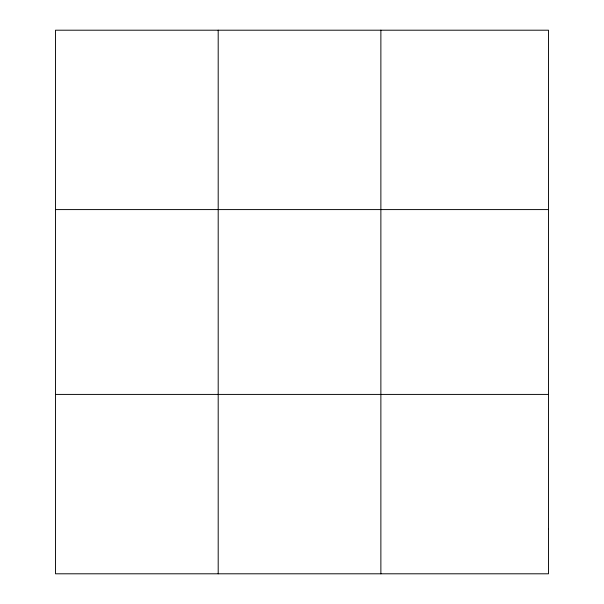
<?xml version="1.0" encoding="UTF-8"?>
<svg xmlns="http://www.w3.org/2000/svg" width="604" height="604" viewBox="0 0 604 604"><rect width="100%" height="100%" fill="white"/><g stroke="black" fill="none" stroke-linecap="round" stroke-linejoin="round"><path stroke-width="0.91" d="M218.195 573.8L218.195 30.2M380.875 573.8L380.875 30.2M55.508 209.588L548.492 209.588M55.508 394.412L548.492 394.412M548.492 528.953L548.492 573.8L55.508 573.8L55.508 30.2L548.492 30.2L548.492 528.953"/></g></svg>
